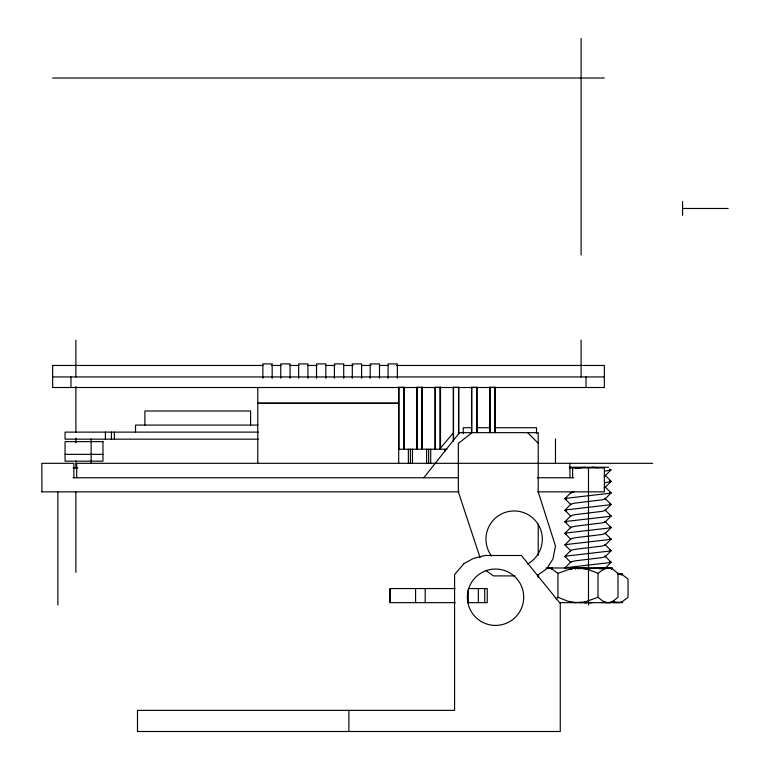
<?xml version="1.0" encoding="UTF-8"?>
<svg xmlns="http://www.w3.org/2000/svg" width="770" height="770" viewBox="0 0 770 770"><rect width="100%" height="100%" fill="white"/><g stroke="black" fill="none" stroke-linecap="round" stroke-linejoin="round"><path stroke-width="1.16" d="M455.147 602.65L390.101 602.65L390.101 588.55L455.147 588.559M415.579 602.65L415.579 588.559M425.184 602.65L425.184 588.559M468.324 602.65L468.324 588.559L487.237 588.559L487.237 602.65L467.621 602.65M478.343 602.65L478.343 588.559M484.715 602.65L484.715 588.559M586.548 567.981L586.538 568.722L586.326 567.981M585.229 568.741L584.902 567.981L584.873 568.664L579.358 568.01M575.373 567.981L575.267 569.126L575.132 567.981M580.792 567.981L580.676 568.934L581.032 567.981M589.156 567.981L588.636 568.635L600.764 567.981L601.389 568.809L599.512 567.981L599.974 569.011L599.397 567.981M556.161 598.944L557.952 597.289L557.952 573.342L570.888 568.693L571.032 567.981L571.051 568.664L576.566 568.01L573.785 567.981M585.036 601.928L584.902 602.65L584.873 601.957L597.982 597.289L597.982 573.342L604.45 568.693L612.631 567.981M578.203 567.981L577.962 569.03L577.962 567.981M583.593 567.981L583.39 568.837L583.824 567.981M591.62 567.981L591.1 568.539M593.92 567.981L593.429 568.443M570.695 568.741L571.032 567.981M597.982 597.289L602.968 601.226L607.28 602.621L605.682 602.65L610.061 602.4L613.007 601.226L614.604 601.996L613.969 602.679L614.402 601.909M548.644 568.01L551.397 568.664L552.013 567.981L551.57 568.741L548.663 567.981L550.252 567.981M603.796 602.438L604.354 601.89M573.997 491.741L570.83 493.127M604.816 486.659L611.139 492.896L605.22 498.902L602.044 499.826L575.392 503.06L571.234 503.984L570.83 504.687L564.91 498.671L570.83 492.665M604.816 498.209L611.139 504.456L605.22 510.462L602.044 511.386L575.392 514.62L571.234 515.544L570.83 516.237L564.91 510.231L570.83 504.215M604.816 509.769L611.139 516.006L605.22 522.012L602.044 522.936L575.392 526.179L571.234 527.104L570.83 527.797L564.91 521.781L570.83 515.775M604.142 476.255L605.355 475.562L604.816 475.1M604.816 521.319L611.139 527.566L605.22 533.572L602.044 534.496L575.392 537.729L571.234 538.654L570.83 539.346L564.91 533.341L570.83 527.335M604.142 487.814L605.22 486.89M604.816 532.879L611.139 539.115L605.22 545.131L602.044 546.055L575.392 549.289L571.234 550.213L570.83 550.906L564.91 544.9L570.83 538.885M604.816 544.438L611.139 550.675L605.22 556.681L602.044 557.605L575.392 560.839L571.234 561.773L570.83 562.466L564.91 556.45L570.83 550.444M605.22 556.681L604.816 555.988M604.816 568.472L605.355 568.01L604.816 567.548M552.013 567.981L551.474 568.693L557.952 573.342M603.911 602.65L604.45 601.928M613.969 602.679L614.508 601.957L622.689 602.679M605.22 475.793L611.139 469.787L609.513 469.094M605.22 487.352L611.139 481.337L605.22 475.331M570.83 562.004L564.91 568.01A23.013 0.905 0.5 0 0 565.883 568.241M605.22 568.241L611.139 562.235L605.22 556.219M423.779 477.766L459.498 432.663M439.776 448.929L453.482 432.663M621.582 601.957L620.909 602.679L628.05 597.318L628.05 579.146L623.065 575.209L617.357 573.814L622.689 573.785M611.438 601.957L610.851 602.65L611.524 601.928M472.02 432.663L458.342 443.491L458.342 491.857L480.076 557.615M537.479 575.267L546.594 568.953L552.966 558.981L555.478 546.007L538.211 491.857L538.211 432.663L458.256 432.663M613.007 601.226L617.992 597.289L617.992 573.342L613.007 569.405L608.685 568.01L546.065 567.981M610.957 470.018L604.874 471.173M565.093 498.44L610.957 493.127M610.957 481.568L604.874 482.723M565.093 510L610.957 504.687M565.093 521.55L610.957 516.237M565.093 533.11L610.957 527.797M565.093 544.669L610.957 539.346M565.093 556.219L610.957 550.906M565.093 567.779L610.957 562.466M621.486 601.996L618.743 602.65L559.877 602.65M601.803 567.981L602.506 568.597L603.959 567.981L604.537 568.664L607.289 568.01L605.682 567.981M570.888 568.693L576.557 568.01M584.873 601.957L573.785 602.65M575.392 468.401L584.776 467.246M592.207 602.679L589.425 602.65L591.35 602.487M589.425 602.65L591.254 602.496M570.089 569.328L571.85 569.261M609.859 567.981L608.685 568.01L611.438 568.664L610.851 567.981L611.621 568.741M619.917 573.785L618.743 573.814L620.12 574.035M615.74 602.679L617.357 602.65M582.139 567.981L579.367 568.01L588.001 569.405L597.982 573.342M583.843 602.679L586.625 602.65L584.7 602.487M600.908 602.65L601.919 602.65M52.63 78.03L604.354 78.03M682.576 208.477L728.179 208.477M262.984 365.461L52.63 365.461L52.63 387.512L604.354 387.512L604.354 365.461L396.406 365.461M271.396 365.461L281.012 365.461M289.424 365.461L299.039 365.461M307.451 365.461L317.067 365.461M325.489 365.461L335.104 365.461M343.516 365.461L353.132 365.461M361.544 365.461L371.159 365.461M379.572 365.461L387.993 365.461M52.63 376.944L604.354 376.944M257.863 425.079L135.52 425.079L135.52 432.124M471.644 427.735L463.232 427.735L463.232 433.606M476.447 427.735L489.662 427.735M494.465 427.735L536.517 427.735L536.517 433.606M258.373 432.124L65.065 432.124L65.065 439.169L258.373 439.169M446.908 449.228L398.562 449.228L398.562 387.291L404.009 387.291L404.009 449.228M65.065 454.348L102.968 454.348M652.719 463.319L76.682 463.319L76.682 477.766M569.222 467.246L608.656 467.246M73.044 467.9L77.847 467.9M569.425 467.9L604.354 467.9L604.354 491.857L537.768 491.857M73.083 477.766L458.342 477.766M537.441 477.766L573.727 477.766M41.821 491.857L459.122 491.857M515.005 575.902L493.435 575.902L485.745 570.349M579.358 602.621L582.139 602.65M618.753 602.65L619.917 602.679M584.796 602.496L586.625 602.65M592.351 467.246L597.866 467.708M576.557 602.621L567.923 601.226L557.952 597.289M609.513 480.644L610.957 481.106M609.513 492.203L610.957 492.665M609.513 503.753L610.957 504.215M566.537 499.364L565.093 498.902M609.513 515.313L610.957 515.775M566.537 510.924L565.093 510.462M609.513 526.872L610.957 527.335M566.537 522.474L565.093 522.012M609.513 538.423L610.957 538.885M566.537 534.034L565.093 533.572M609.513 549.982L610.957 550.444M609.513 561.542L610.957 562.004M565.093 545.131L565.642 545.362M565.093 556.681L565.642 556.912M621.688 574.555L620.909 573.785L621.582 574.497M527.662 432.663L538.211 443.212M610.851 567.981L611.524 568.693M601.919 567.981L602.506 568.597M604.45 568.693L603.911 567.981L604.354 568.741M600.86 567.981L601.389 568.809M570.695 601.89L571.032 602.65L570.888 601.928M584.902 567.981L585.036 568.693M682.576 201.548L682.576 215.408M588.482 467.9L588.482 605.018M586.028 376.944L586.028 387.512M581.1 38.5L581.1 255.034M581.1 340.157L581.1 376.944M572.601 467.9L572.601 477.766M569.925 463.319L569.925 477.766M555.478 438.939L555.478 463.319M538.211 524.178L538.211 555.305M538.211 574.459L538.211 576.855M537.932 574.535L537.932 576.932M495.264 432.548L495.264 387.291L489.807 387.291L489.807 432.548M495.052 387.291L495.052 432.548M494.956 387.291L494.956 432.548M490.018 387.291L490.018 432.548M477.015 432.548L477.015 387.291L471.558 387.291L471.558 432.548M476.697 387.291L476.803 432.548M471.769 387.291L471.769 432.548M458.766 433.741L458.766 387.291L453.309 387.291L453.309 440.883M458.554 387.291L458.554 433.741M453.52 387.291L453.52 440.883M444.868 449.228L444.868 451.576M440.507 449.228L440.507 387.291L435.06 387.291L435.06 449.228M440.305 387.291L440.305 449.228M440.199 387.291L440.199 449.228M435.271 387.291L435.262 449.228M430.709 449.228L430.709 463.319M428.659 449.228L428.659 463.319M426.619 449.228L426.619 463.319M422.258 449.228L422.258 387.291L416.811 387.291L416.811 449.228M422.056 387.291L422.056 449.228M421.95 387.291L421.95 449.228M417.022 387.291L417.022 449.228M412.46 449.228L412.46 463.319M410.41 449.228L410.41 463.319M408.369 449.228L408.369 463.319M403.798 387.291L403.798 449.228M398.773 387.291L398.773 449.228M398.706 387.512L398.706 403.018L257.777 403.018L257.777 387.512M398.706 463.319L398.706 403.422L257.777 403.422L257.777 463.319M397.368 378.224L397.368 363.902L388.07 363.902L388.07 378.224M390.101 588.559L390.101 602.65M379.485 378.224L379.485 363.902L370.187 363.902L370.187 378.224M361.602 378.224L361.602 363.902L352.304 363.902L352.304 378.224M348.877 710.363L348.877 731.5M343.718 378.224L343.718 363.902L334.411 363.902L334.411 378.224M325.825 378.224L325.825 363.902L316.528 363.902L316.528 378.224M307.942 378.224L307.942 363.902L298.644 363.902L298.644 378.224M290.059 378.224L290.059 363.902L280.752 363.902L280.752 378.224M272.166 378.224L272.166 363.902L262.868 363.902L262.868 378.224M250.587 425.079L250.587 410.988L144.895 410.988L144.895 425.079M114.384 432.124L114.384 439.169M111.438 432.124L111.438 439.169M105.413 432.124L105.413 439.169M91.13 438.939L91.13 463.319M75.883 340.157L75.883 376.944M75.883 386.54L75.883 432.105M75.883 438.101L75.883 442.894M75.883 460.883L75.883 468.083M75.883 492.059L75.883 572.408M73.872 477.766L73.872 463.319L41.821 463.319L41.936 491.857M70.946 376.944L70.946 387.512M57.865 492.136L57.865 605.018M491.501 555.921A28.182 28.182 0 0 1 498.527 515.688A28.182 28.182 0 0 1 538.365 524.726A28.182 28.182 0 0 1 527.344 564.063M463.983 563.592L454.57 574.545L454.57 710.363L137.493 710.363L137.493 731.5L560.262 731.5L560.262 603.516L521.367 555.488L484.994 555.488L473.444 558.423L463.983 563.592M102.968 441.633L65.065 441.633L65.065 461.182L102.968 461.182L102.968 441.633M609.859 602.65L608.685 602.621L609.859 602.65M481.442 621.64A28.182 28.182 0 0 0 523.716 597.231A28.182 28.182 0 0 0 481.442 572.822A28.182 28.182 0 0 0 481.442 621.64"/></g></svg>
